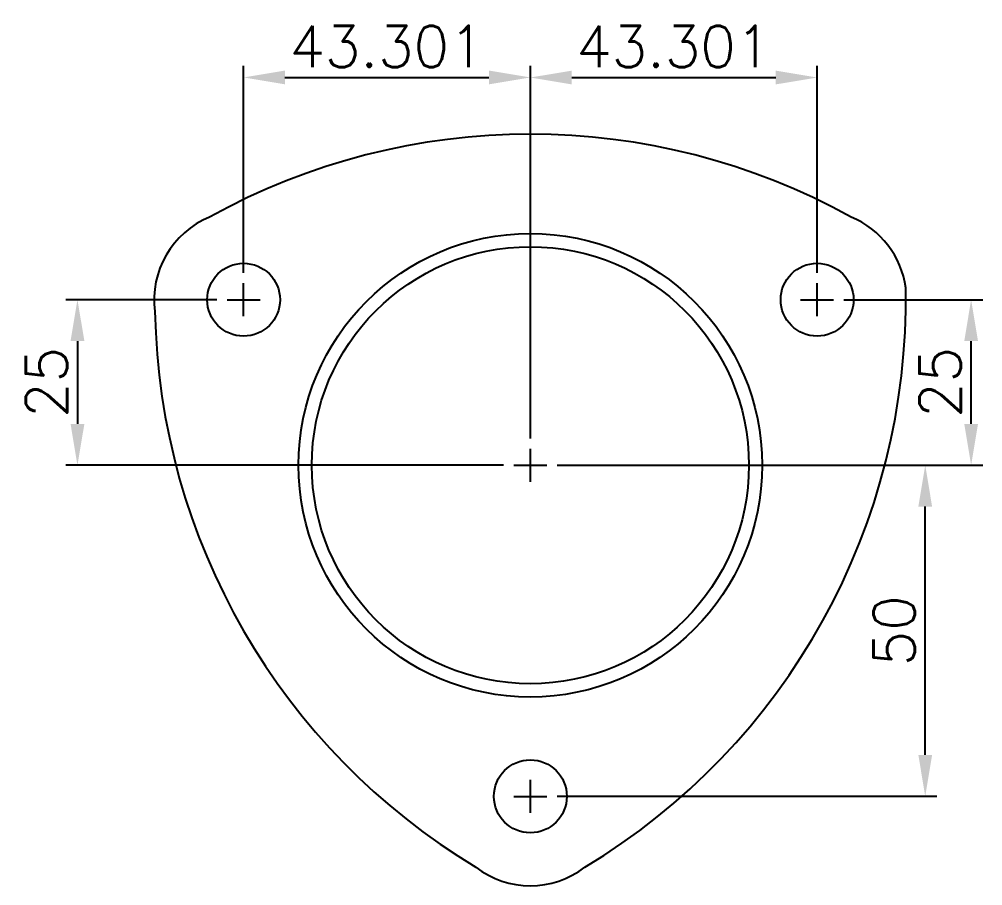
# Model space of a CAD drawing. Header units: millimetres. Extents: x -4466 to 20635, y -2270 to 9154.
# Drawn here: x 5264.5 to 5409.9, y 2219.3 to 2350.1 of the extents above; entities that cross this region are included whole.
import ezdxf

# ---------------------------------------------------------------- set-up
doc = ezdxf.new("R2010")
doc.units = ezdxf.units.MM
doc.header["$LTSCALE"] = 0.3
doc.header["$PDSIZE"] = -50
doc.styles.get("Standard").update_dxf_attribs({"font": 'romans.shx'})
doc.dimstyles.new('ISO-25', dxfattribs={"dimscale": 2.5, "dimtxt": 2.5, "dimasz": 2.5, "dimexe": 0.7, "dimexo": 0.625, "dimtad": 1, "dimdec": 3, "dimlfac": -1, "dimzin": 9, "dimdsep": 46, "dimtxsty": 'Standard', "dimcen": 2.5, "dimclrd": 1, "dimclre": 1, "dimclrt": 7, "dimazin": 0, "dimtfac": 0.65, "dimtdec": 3, "dimtmove": 0, "dimatfit": 3, "dimfxl": 0.7, "dimtolj": 1, "dimarcsym": 0})

# ---------------------------------------------------------------- blocks, each defined once
blk = doc.blocks.new('*D228')
at = {"color": 1, "lineweight": -2, "transparency": 16777216}
for p, q in [((5345.69, 2282.76), (5403.01, 2282.76)), ((5401.26, 2239.01), (5401.26, 2276.51)), ((5345.69, 2232.76), (5403.01, 2232.76))]:
    blk.add_line(p, q, dxfattribs=at)
at = {"color": 1, "transparency": 16777216}
for points in [[(5400.22, 2276.51), (5402.3, 2276.51), (5401.26, 2282.76)], [(5400.22, 2239.01), (5402.3, 2239.01), (5401.26, 2232.76)]]:
    blk.add_solid(points, dxfattribs=at)
at = {"layer": 'Defpoints', "color": 0, "transparency": 16777216}
for p in [(5344.13, 2282.76), (5401.26, 2282.76), (5344.13, 2232.76)]:
    blk.add_point(p, dxfattribs=at)
at = {"color": 7, "transparency": 16777216, "insert": (5396.57, 2257.76), "char_height": 6.25, "attachment_point": 5, "rotation": 90}
blk.add_mtext('\\A1;50', dxfattribs=at)
blk = doc.blocks.new('*D229')
at = {"color": 1, "lineweight": -2, "transparency": 16777216}
for p, q in [((5388.99, 2307.76), (5409.94, 2307.76)), ((5408.19, 2289.01), (5408.19, 2301.51)), ((5345.69, 2282.76), (5409.94, 2282.76))]:
    blk.add_line(p, q, dxfattribs=at)
at = {"color": 1, "transparency": 16777216}
for points in [[(5407.15, 2301.51), (5409.23, 2301.51), (5408.19, 2307.76)], [(5407.15, 2289.01), (5409.23, 2289.01), (5408.19, 2282.76)]]:
    blk.add_solid(points, dxfattribs=at)
at = {"layer": 'Defpoints', "color": 0, "transparency": 16777216}
for p in [(5387.43, 2307.76), (5408.19, 2307.76), (5344.13, 2282.76)]:
    blk.add_point(p, dxfattribs=at)
at = {"color": 7, "transparency": 16777216, "insert": (5403.5, 2295.26), "char_height": 6.25, "attachment_point": 5, "rotation": 90}
blk.add_mtext('\\A1;25', dxfattribs=at)
blk = doc.blocks.new('*D230')
at = {"color": 1, "lineweight": -2, "transparency": 16777216}
for p, q in [((5341.63, 2286.82), (5341.63, 2343.06)), ((5384.93, 2311.82), (5384.93, 2343.06)), ((5347.88, 2341.31), (5378.68, 2341.31))]:
    blk.add_line(p, q, dxfattribs=at)
at = {"color": 1, "transparency": 16777216}
for points in [[(5347.88, 2342.35), (5347.88, 2340.27), (5341.63, 2341.31)], [(5378.68, 2342.35), (5378.68, 2340.27), (5384.93, 2341.31)]]:
    blk.add_solid(points, dxfattribs=at)
at = {"layer": 'Defpoints', "color": 0, "transparency": 16777216}
for p in [(5384.93, 2341.31), (5384.93, 2310.26), (5341.63, 2285.26)]:
    blk.add_point(p, dxfattribs=at)
at = {"color": 7, "transparency": 16777216, "insert": (5363.28, 2346), "char_height": 6.25, "attachment_point": 5}
blk.add_mtext('\\A1;43.301', dxfattribs=at)
blk = doc.blocks.new('*D231')
at = {"color": 1, "lineweight": -2, "transparency": 16777216}
for p, q in [((5298.33, 2311.82), (5298.33, 2343.07)), ((5341.63, 2287.44), (5341.63, 2343.07)), ((5304.58, 2341.32), (5335.38, 2341.32))]:
    blk.add_line(p, q, dxfattribs=at)
at = {"color": 1, "transparency": 16777216}
for points in [[(5304.58, 2342.36), (5304.58, 2340.28), (5298.33, 2341.32)], [(5335.38, 2342.36), (5335.38, 2340.28), (5341.63, 2341.32)]]:
    blk.add_solid(points, dxfattribs=at)
at = {"layer": 'Defpoints', "color": 0, "transparency": 16777216}
for p in [(5341.63, 2341.32), (5298.33, 2310.26), (5341.63, 2285.88)]:
    blk.add_point(p, dxfattribs=at)
at = {"color": 7, "transparency": 16777216, "insert": (5319.98, 2346.01), "char_height": 6.25, "attachment_point": 5}
blk.add_mtext('\\A1;43.301', dxfattribs=at)
blk = doc.blocks.new('*D232')
at = {"color": 1, "lineweight": -2, "transparency": 16777216}
for p, q in [((5294.27, 2307.76), (5271.49, 2307.76)), ((5273.24, 2301.51), (5273.24, 2289.01)), ((5337.57, 2282.76), (5271.49, 2282.76))]:
    blk.add_line(p, q, dxfattribs=at)
at = {"color": 1, "transparency": 16777216}
for points in [[(5272.2, 2301.51), (5274.29, 2301.51), (5273.24, 2307.76)], [(5272.2, 2289.01), (5274.29, 2289.01), (5273.24, 2282.76)]]:
    blk.add_solid(points, dxfattribs=at)
at = {"layer": 'Defpoints', "color": 0, "transparency": 16777216}
for p in [(5295.83, 2307.76), (5273.24, 2282.76), (5339.13, 2282.76)]:
    blk.add_point(p, dxfattribs=at)
at = {"color": 7, "transparency": 16777216, "insert": (5268.56, 2295.26), "char_height": 6.25, "attachment_point": 5, "rotation": 90}
blk.add_mtext('\\A1;25', dxfattribs=at)

msp = doc.modelspace()

# ---------------------------------------------------------------- linework, layer by layer
at = {"color": 1}
for p, q in [((5298.32954, 2305.25526), (5298.32954, 2310.25526)), ((5384.93208, 2305.25526), (5384.93208, 2310.25526)), ((5295.82954, 2307.75526), (5300.82954, 2307.75526)), ((5382.43208, 2307.75526), (5387.43208, 2307.75526)), ((5341.63081, 2280.25526), (5341.63081, 2285.25526)), ((5339.13081, 2282.75526), (5344.13081, 2282.75526)), ((5341.63081, 2230.25526), (5341.63081, 2235.25526)), ((5339.13081, 2232.75526), (5344.13081, 2232.75526))]:
    msp.add_line(p, q, dxfattribs=at)
for centre, radius in [((5341.63081, 2282.75526), 35), ((5341.63081, 2282.75526), 33), ((5298.32954, 2307.75526), 5.5), ((5384.93208, 2307.75526), 5.5), ((5341.63081, 2232.75526), 5.5)]:
    msp.add_circle(centre, radius)
for centre, radius, start, end in [((5341.63081, 2232.75526), 100, 61.0225067, 118.9774933), ((5298.32954, 2307.75526), 13.5, 112.4040467, 187.5959533), ((5384.93208, 2307.75526), 13.5, 7.5959533, 67.5959533), ((5298.32954, 2307.75526), 100, 301.0225067, 1.0225067), ((5384.93208, 2307.75526), 100, 181.0225067, 238.9774933), ((5341.63081, 2232.75526), 13.5, 232.4040467, 307.5959533)]:
    msp.add_arc(centre, radius, start, end)

# ---------------------------------------------------------------- dimensions: what is measured, and where the dimension line sits
for base, p1, p2, picture, middle in [((5341.63081, 2341.31878), (5298.32954, 2310.25526), (5341.63081, 2285.88026), '*D231', (5319.98017, 2346.00628)), ((5384.93208, 2341.31026), (5341.63081, 2285.25526), (5384.93208, 2310.25526), '*D230', (5363.28144, 2345.99776))]:
    dim = msp.add_linear_dim(base=base, p1=p1, p2=p2, dimstyle='ISO-25')
    dim.commit()
    dim.dimension.update_dxf_attribs({"geometry": picture, "text_midpoint": middle})
for base, p1, p2, picture, middle in [((5273.24409, 2282.75526), (5295.82954, 2307.75526), (5339.13081, 2282.75526), '*D232', (5268.55659, 2295.25526)), ((5408.19142, 2307.75526), (5344.13081, 2282.75526), (5387.43208, 2307.75526), '*D229', (5403.50392, 2295.25526)), ((5401.25733, 2282.75526), (5344.13081, 2232.75526), (5344.13081, 2282.75526), '*D228', (5396.56983, 2257.75526))]:
    dim = msp.add_linear_dim(base=base, p1=p1, p2=p2, angle=90, dimstyle='ISO-25')
    dim.commit()
    dim.dimension.update_dxf_attribs({"geometry": picture, "text_midpoint": middle})

doc.saveas('drawing.dxf')
